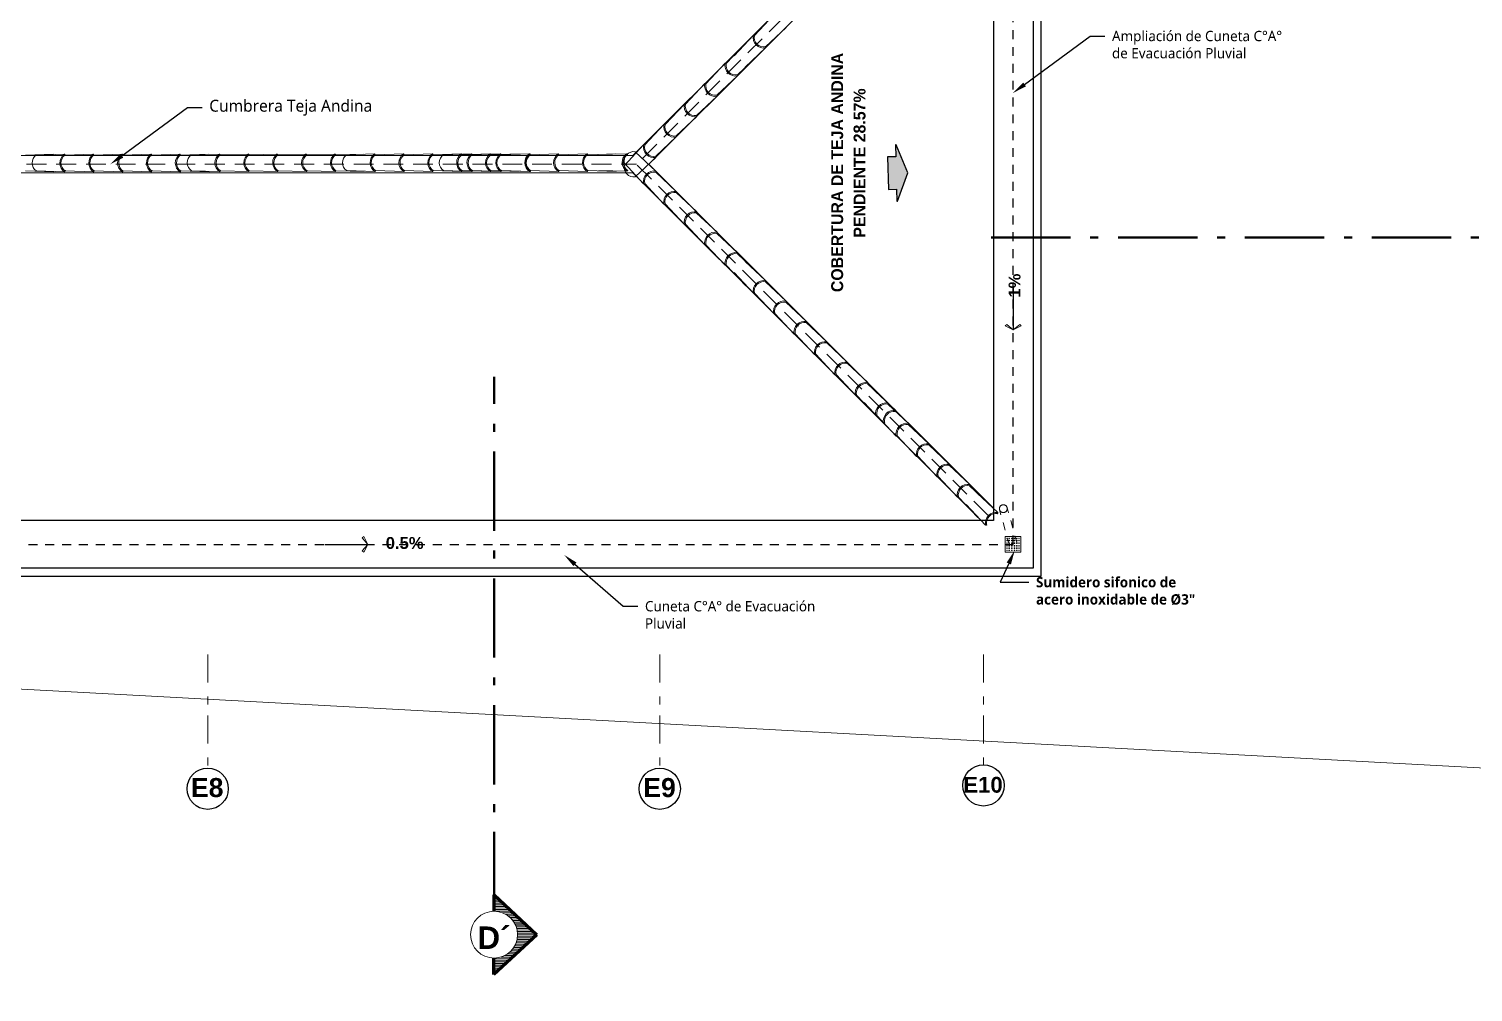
# Model space of a CAD drawing. Header units: metres. Extents: x 27 to 147, y -173 to 8.
# Drawn here: x 118.47 to 136.68, y -158.56 to -146.4 of the extents above; entities that cross this region are included whole.
import ezdxf
from ezdxf import colors
from ezdxf.entities.mleader import LeaderData, LeaderLine
from ezdxf.enums import TextEntityAlignment as Align
from ezdxf.math import Vec2, Vec3

# ---------------------------------------------------------------- set-up
doc = ezdxf.new("R2010")
doc.units = ezdxf.units.M
for name, pattern in [('1CORTE', [1.5, 1, -0.25, 0, -0.25]), ('ACAD_ISO03W100', [30, 12, -18]), ('ACAD_ISO04W100', [30, 24, -3, 0, -3]), ('DASHED2', [0.375, 0.25, -0.125]), ('Dot & Dashed', [0.670278, 0.352778, -0.176389, 0, -0.141111]), ('HIDDEN2', [0.1875, 0.125, -0.0625])]:
    doc.linetypes.add(name, pattern=pattern)
for name, color, linetype, lineweight in [('1', 7, 'Continuous', 5), ('2D Drafting - General_Pen_No__46', 7, 'Continuous', 25), ('AA. Proyeccion Corte', 10, '1CORTE', 50), ('CORTE_EJE', 31, 'ACAD_ISO04W100', 80), ('Cotas varias El', 253, 'Continuous', 13), ('GRAFO 0 BLANCO', 7, 'Continuous', 0), ('grafo 2', 31, 'Continuous', 20), ('GRAFO 4', 7, 'Continuous', 30), ('GRAFO01', 7, 'Continuous', 0), ('I.S. CANALES EN TECHOS', 12, 'Continuous', 40), ('Interior - Mobiliario', 7, 'Continuous', 5), ('letras sr', 7, 'Continuous', 5), ('linea0016', 144, 'HIDDEN2', 9), ('Lineas Referencia', 73, 'Continuous', 13), ('teja andina', 252, 'Continuous', 0), ('TEXTOS-SUBTITULO', 7, 'Continuous', 30)]:
    doc.layers.add(name, color=color, linetype=linetype, lineweight=lineweight)
for name, color, linetype, lineweight, true_color in [('Estructura – Carga_Pen_No__87', 7, 'Continuous', 20, 0x6a6a6a), ('Interior - Furniture _Pen_No__3', 7, 'Continuous', 18, 0xff6600), ('Interior - Mobiliario _Pluma_Nº__3', 7, 'Continuous', 18, 0xff6600)]:
    doc.layers.add(name, color=color, linetype=linetype, lineweight=lineweight, true_color=true_color)
doc.layers.add('perimetroooo', color=3, linetype='Continuous')
doc.styles.add('GENERATED_STYLE_1', font='arialbd.ttf')
doc.styles.add('GENERATED_STYLE_2', font='arial.ttf')
doc.styles.add('Santa Rosa 1 50', font='trebuc.ttf')
doc.styles.get("Standard").update_dxf_attribs({"font": 'arial.ttf'})
doc.styles.add('TURBO_BASS', font='swisseb.ttf')

# ---------------------------------------------------------------- blocks, each defined once
blk = doc.blocks.new('FLECHA')
at = {"layer": 'grafo 2', "ltscale": 0.05}
for p, q in [((674350.407, 8489809.493, -2.952), (674350.357, 8489809.393, -2.952)), ((674350.426, 8489809.474, -2.952), (674350.357, 8489809.393, -2.952)), ((674350.407, 8489809.493, -2.952), (674350.426, 8489809.474, -2.952)), ((674350.426, 8489809.312, -2.952), (674350.357, 8489809.393, -2.952)), ((674350.407, 8489809.293, -2.952), (674350.426, 8489809.312, -2.952))]:
    blk.add_line(p, q, dxfattribs=at)
at = {"layer": 'grafo 2', "lineweight": 25}
blk.add_line((674350.899, 8489809.393, -2.952), (674350.357, 8489809.393, -2.952), dxfattribs=at)
at = {"layer": 'grafo 2'}
blk.add_line((674350.357, 8489809.393, -2.952), (674350.407, 8489809.293, -2.952), dxfattribs=at)
blk = doc.blocks.new('Red 18')
at = {"layer": 'GRAFO 0 BLANCO', "linetype": 'Continuous'}
for p, q in [((0.05, 0.204), (0.046, 0.204)), ((0.046, 0.204), (0.046, 0.2)), ((0.046, 0.2), (0.046, 0.204)), ((0.046, 0.204), (0.05, 0.204)), ((0.046, 0.2), (0.05, 0.2)), ((0.05, 0.2), (0.046, 0.2)), ((0.05, 0.2), (0.05, 0.204)), ((0.05, 0.204), (0.05, 0.2)), ((0.079, 0.204), (0.071, 0.204)), ((0.071, 0.204), (0.071, 0.2)), ((0.071, 0.204), (0.079, 0.204)), ((0.071, 0.2), (0.071, 0.204)), ((0.071, 0.2), (0.079, 0.2)), ((0.079, 0.2), (0.071, 0.2)), ((0.079, 0.2), (0.079, 0.204)), ((0.079, 0.204), (0.079, 0.2)), ((0.113, 0.204), (0.104, 0.204)), ((0.104, 0.204), (0.104, 0.2)), ((0.104, 0.204), (0.113, 0.204)), ((0.104, 0.2), (0.104, 0.204)), ((0.104, 0.2), (0.113, 0.2)), ((0.113, 0.2), (0.104, 0.2)), ((0.113, 0.2), (0.113, 0.204)), ((0.113, 0.204), (0.113, 0.2)), ((0.146, 0.204), (0.138, 0.204)), ((0.138, 0.204), (0.138, 0.2)), ((0.138, 0.204), (0.146, 0.204)), ((0.138, 0.2), (0.138, 0.204)), ((0.138, 0.2), (0.146, 0.2)), ((0.146, 0.2), (0.138, 0.2)), ((0.146, 0.2), (0.146, 0.204)), ((0.146, 0.204), (0.146, 0.2)), ((0.179, 0.204), (0.171, 0.204)), ((0.171, 0.204), (0.171, 0.2)), ((0.171, 0.204), (0.179, 0.204)), ((0.171, 0.2), (0.171, 0.204)), ((0.171, 0.2), (0.179, 0.2)), ((0.179, 0.2), (0.171, 0.2)), ((0.179, 0.2), (0.179, 0.204)), ((0.179, 0.204), (0.179, 0.2)), ((0.204, 0.204), (0.2, 0.204)), ((0.2, 0.204), (0.2, 0.2)), ((0.2, 0.2), (0.2, 0.204)), ((0.2, 0.204), (0.204, 0.204)), ((0.2, 0.2), (0.204, 0.2)), ((0.204, 0.2), (0.2, 0.2)), ((0.204, 0.2), (0.204, 0.204)), ((0.204, 0.204), (0.204, 0.2)), ((0.05, 0.179), (0.046, 0.179)), ((0.046, 0.179), (0.046, 0.171)), ((0.046, 0.171), (0.046, 0.179)), ((0.046, 0.179), (0.05, 0.179)), ((0.046, 0.171), (0.05, 0.171)), ((0.05, 0.171), (0.046, 0.171)), ((0.05, 0.146), (0.046, 0.146)), ((0.046, 0.146), (0.046, 0.138)), ((0.046, 0.138), (0.046, 0.146)), ((0.046, 0.146), (0.05, 0.146)), ((0.046, 0.138), (0.05, 0.138)), ((0.05, 0.138), (0.046, 0.138)), ((0.05, 0.113), (0.046, 0.113)), ((0.046, 0.113), (0.046, 0.104)), ((0.046, 0.104), (0.046, 0.113)), ((0.046, 0.113), (0.05, 0.113)), ((0.046, 0.104), (0.05, 0.104)), ((0.05, 0.104), (0.046, 0.104)), ((0.05, 0.079), (0.046, 0.079)), ((0.046, 0.079), (0.046, 0.071)), ((0.046, 0.071), (0.046, 0.079)), ((0.046, 0.079), (0.05, 0.079)), ((0.046, 0.071), (0.05, 0.071)), ((0.05, 0.071), (0.046, 0.071)), ((0.05, 0.05), (0.046, 0.05)), ((0.046, 0.05), (0.046, 0.046)), ((0.046, 0.046), (0.046, 0.05)), ((0.046, 0.05), (0.05, 0.05)), ((0.046, 0.046), (0.05, 0.046)), ((0.05, 0.046), (0.046, 0.046)), ((0.05, 0.171), (0.05, 0.179)), ((0.05, 0.179), (0.05, 0.171)), ((0.05, 0.138), (0.05, 0.146)), ((0.05, 0.146), (0.05, 0.138)), ((0.05, 0.104), (0.05, 0.113)), ((0.05, 0.113), (0.05, 0.104)), ((0.05, 0.071), (0.05, 0.079)), ((0.05, 0.079), (0.05, 0.071)), ((0.05, 0.046), (0.05, 0.05)), ((0.05, 0.05), (0.05, 0.046)), ((0.079, 0.179), (0.071, 0.179)), ((0.071, 0.179), (0.071, 0.171)), ((0.071, 0.171), (0.071, 0.179)), ((0.071, 0.179), (0.079, 0.179)), ((0.071, 0.171), (0.079, 0.171)), ((0.079, 0.171), (0.071, 0.171)), ((0.079, 0.146), (0.071, 0.146)), ((0.071, 0.146), (0.071, 0.138)), ((0.071, 0.138), (0.071, 0.146)), ((0.071, 0.146), (0.079, 0.146)), ((0.071, 0.138), (0.079, 0.138)), ((0.079, 0.138), (0.071, 0.138)), ((0.079, 0.113), (0.071, 0.113)), ((0.071, 0.113), (0.071, 0.104)), ((0.071, 0.104), (0.071, 0.113)), ((0.071, 0.113), (0.079, 0.113)), ((0.071, 0.104), (0.079, 0.104)), ((0.079, 0.104), (0.071, 0.104)), ((0.079, 0.079), (0.071, 0.079)), ((0.071, 0.079), (0.071, 0.071)), ((0.071, 0.071), (0.071, 0.079)), ((0.071, 0.079), (0.079, 0.079)), ((0.071, 0.071), (0.079, 0.071)), ((0.079, 0.071), (0.071, 0.071)), ((0.079, 0.05), (0.071, 0.05)), ((0.071, 0.05), (0.071, 0.046)), ((0.071, 0.05), (0.079, 0.05)), ((0.071, 0.046), (0.071, 0.05)), ((0.071, 0.046), (0.079, 0.046)), ((0.079, 0.046), (0.071, 0.046)), ((0.079, 0.171), (0.079, 0.179)), ((0.079, 0.179), (0.079, 0.171)), ((0.079, 0.138), (0.079, 0.146)), ((0.079, 0.146), (0.079, 0.138)), ((0.079, 0.104), (0.079, 0.113)), ((0.079, 0.113), (0.079, 0.104)), ((0.079, 0.071), (0.079, 0.079)), ((0.079, 0.079), (0.079, 0.071)), ((0.079, 0.046), (0.079, 0.05)), ((0.079, 0.05), (0.079, 0.046)), ((0.113, 0.179), (0.104, 0.179)), ((0.104, 0.179), (0.104, 0.171)), ((0.104, 0.171), (0.104, 0.179)), ((0.104, 0.179), (0.113, 0.179)), ((0.104, 0.171), (0.113, 0.171)), ((0.113, 0.171), (0.104, 0.171)), ((0.113, 0.146), (0.104, 0.146)), ((0.104, 0.146), (0.104, 0.138)), ((0.104, 0.138), (0.104, 0.146)), ((0.104, 0.146), (0.113, 0.146)), ((0.104, 0.138), (0.113, 0.138)), ((0.113, 0.138), (0.104, 0.138)), ((0.113, 0.113), (0.104, 0.113)), ((0.104, 0.113), (0.104, 0.104)), ((0.104, 0.104), (0.104, 0.113)), ((0.104, 0.113), (0.113, 0.113)), ((0.104, 0.104), (0.113, 0.104)), ((0.113, 0.104), (0.104, 0.104)), ((0.113, 0.079), (0.104, 0.079)), ((0.104, 0.079), (0.104, 0.071)), ((0.104, 0.071), (0.104, 0.079)), ((0.104, 0.079), (0.113, 0.079)), ((0.104, 0.071), (0.113, 0.071)), ((0.113, 0.071), (0.104, 0.071)), ((0.113, 0.05), (0.104, 0.05)), ((0.104, 0.05), (0.104, 0.046)), ((0.104, 0.05), (0.113, 0.05)), ((0.104, 0.046), (0.104, 0.05)), ((0.104, 0.046), (0.113, 0.046)), ((0.113, 0.046), (0.104, 0.046)), ((0.113, 0.171), (0.113, 0.179)), ((0.113, 0.179), (0.113, 0.171)), ((0.113, 0.138), (0.113, 0.146)), ((0.113, 0.146), (0.113, 0.138)), ((0.113, 0.104), (0.113, 0.113)), ((0.113, 0.113), (0.113, 0.104)), ((0.113, 0.071), (0.113, 0.079)), ((0.113, 0.079), (0.113, 0.071)), ((0.113, 0.046), (0.113, 0.05)), ((0.113, 0.05), (0.113, 0.046)), ((0.146, 0.179), (0.138, 0.179)), ((0.138, 0.179), (0.138, 0.171)), ((0.138, 0.171), (0.138, 0.179)), ((0.138, 0.179), (0.146, 0.179)), ((0.138, 0.171), (0.146, 0.171)), ((0.146, 0.171), (0.138, 0.171)), ((0.146, 0.146), (0.138, 0.146)), ((0.138, 0.146), (0.138, 0.138)), ((0.138, 0.138), (0.138, 0.146)), ((0.138, 0.146), (0.146, 0.146)), ((0.138, 0.138), (0.146, 0.138)), ((0.146, 0.138), (0.138, 0.138)), ((0.146, 0.113), (0.138, 0.113)), ((0.138, 0.113), (0.138, 0.104)), ((0.138, 0.104), (0.138, 0.113)), ((0.138, 0.113), (0.146, 0.113)), ((0.138, 0.104), (0.146, 0.104)), ((0.146, 0.104), (0.138, 0.104)), ((0.146, 0.079), (0.138, 0.079)), ((0.138, 0.079), (0.138, 0.071)), ((0.138, 0.071), (0.138, 0.079)), ((0.138, 0.079), (0.146, 0.079)), ((0.138, 0.071), (0.146, 0.071)), ((0.146, 0.071), (0.138, 0.071)), ((0.146, 0.05), (0.138, 0.05)), ((0.138, 0.05), (0.138, 0.046)), ((0.138, 0.05), (0.146, 0.05)), ((0.138, 0.046), (0.138, 0.05)), ((0.138, 0.046), (0.146, 0.046)), ((0.146, 0.046), (0.138, 0.046)), ((0.146, 0.171), (0.146, 0.179)), ((0.146, 0.179), (0.146, 0.171)), ((0.146, 0.138), (0.146, 0.146)), ((0.146, 0.146), (0.146, 0.138)), ((0.146, 0.104), (0.146, 0.113)), ((0.146, 0.113), (0.146, 0.104)), ((0.146, 0.071), (0.146, 0.079)), ((0.146, 0.079), (0.146, 0.071)), ((0.146, 0.046), (0.146, 0.05)), ((0.146, 0.05), (0.146, 0.046)), ((0.179, 0.179), (0.171, 0.179)), ((0.171, 0.179), (0.171, 0.171)), ((0.171, 0.171), (0.171, 0.179)), ((0.171, 0.179), (0.179, 0.179)), ((0.171, 0.171), (0.179, 0.171)), ((0.179, 0.171), (0.171, 0.171)), ((0.179, 0.146), (0.171, 0.146)), ((0.171, 0.146), (0.171, 0.138)), ((0.171, 0.138), (0.171, 0.146)), ((0.171, 0.146), (0.179, 0.146)), ((0.171, 0.138), (0.179, 0.138)), ((0.179, 0.138), (0.171, 0.138)), ((0.179, 0.113), (0.171, 0.113)), ((0.171, 0.113), (0.171, 0.104)), ((0.171, 0.104), (0.171, 0.113)), ((0.171, 0.113), (0.179, 0.113)), ((0.171, 0.104), (0.179, 0.104)), ((0.179, 0.104), (0.171, 0.104)), ((0.179, 0.079), (0.171, 0.079)), ((0.171, 0.079), (0.171, 0.071)), ((0.171, 0.071), (0.171, 0.079)), ((0.171, 0.079), (0.179, 0.079)), ((0.171, 0.071), (0.179, 0.071)), ((0.179, 0.071), (0.171, 0.071)), ((0.179, 0.05), (0.171, 0.05)), ((0.171, 0.05), (0.171, 0.046)), ((0.171, 0.05), (0.179, 0.05)), ((0.171, 0.046), (0.171, 0.05)), ((0.171, 0.046), (0.179, 0.046)), ((0.179, 0.046), (0.171, 0.046)), ((0.179, 0.171), (0.179, 0.179)), ((0.179, 0.179), (0.179, 0.171)), ((0.179, 0.138), (0.179, 0.146)), ((0.179, 0.146), (0.179, 0.138)), ((0.179, 0.104), (0.179, 0.113)), ((0.179, 0.113), (0.179, 0.104)), ((0.179, 0.071), (0.179, 0.079)), ((0.179, 0.079), (0.179, 0.071)), ((0.179, 0.046), (0.179, 0.05)), ((0.179, 0.05), (0.179, 0.046)), ((0.204, 0.179), (0.2, 0.179)), ((0.2, 0.179), (0.2, 0.171)), ((0.2, 0.171), (0.2, 0.179)), ((0.2, 0.179), (0.204, 0.179)), ((0.2, 0.171), (0.204, 0.171)), ((0.204, 0.171), (0.2, 0.171)), ((0.204, 0.146), (0.2, 0.146)), ((0.2, 0.146), (0.2, 0.138)), ((0.2, 0.138), (0.2, 0.146)), ((0.2, 0.146), (0.204, 0.146)), ((0.2, 0.138), (0.204, 0.138)), ((0.204, 0.138), (0.2, 0.138)), ((0.204, 0.113), (0.2, 0.113)), ((0.2, 0.113), (0.2, 0.104)), ((0.2, 0.104), (0.2, 0.113)), ((0.2, 0.113), (0.204, 0.113)), ((0.2, 0.104), (0.204, 0.104)), ((0.204, 0.104), (0.2, 0.104)), ((0.204, 0.079), (0.2, 0.079)), ((0.2, 0.079), (0.2, 0.071)), ((0.2, 0.071), (0.2, 0.079)), ((0.2, 0.079), (0.204, 0.079)), ((0.2, 0.071), (0.204, 0.071)), ((0.204, 0.071), (0.2, 0.071)), ((0.204, 0.05), (0.2, 0.05)), ((0.2, 0.05), (0.2, 0.046)), ((0.2, 0.046), (0.2, 0.05)), ((0.2, 0.05), (0.204, 0.05)), ((0.2, 0.046), (0.204, 0.046)), ((0.204, 0.046), (0.2, 0.046)), ((0.204, 0.171), (0.204, 0.179)), ((0.204, 0.179), (0.204, 0.171)), ((0.204, 0.138), (0.204, 0.146)), ((0.204, 0.146), (0.204, 0.138)), ((0.204, 0.104), (0.204, 0.113)), ((0.204, 0.113), (0.204, 0.104)), ((0.204, 0.071), (0.204, 0.079)), ((0.204, 0.079), (0.204, 0.071)), ((0.204, 0.046), (0.204, 0.05)), ((0.204, 0.05), (0.204, 0.046))]:
    blk.add_line(p, q, dxfattribs=at)
at = {"layer": 'GRAFO01'}
blk.add_lwpolyline([(0.025, 0.025), (0.225, 0.025), (0.225, 0.225), (0.025, 0.225)], close=True, dxfattribs=at)
at = {"layer": 'Interior - Mobiliario _Pluma_Nº__3', "linetype": 'Continuous'}
for p, q in [((0.225, 0.225), (0.025, 0.225)), ((0.025, 0.225), (0.025, 0.025)), ((0.225, 0.025), (0.225, 0.225)), ((0.025, 0.025), (0.225, 0.025))]:
    blk.add_line(p, q, dxfattribs=at)

msp = doc.modelspace()

# ---------------------------------------------------------------- hatches: boundary and pattern name
at = {"layer": '1', "lineweight": 5}
h = msp.add_hatch(dxfattribs=at)
h.set_pattern_fill('_USER,_O', scale=0.02, angle=360, pattern_type=0)
h.set_pattern_definition([(0.373563, (67.972187, -308.946651), (0.000130397, -0.019999575), [])])
h.paths.add_polyline_path([(124.634, -157.834, -0.414214), (124.336, -158.128), (124.334, -158.335), (124.879, -157.836), (124.341, -157.33), (124.339, -157.536, -0.414214)])
at = {"layer": '1', "lineweight": 5, "true_color": 0x939598}
h = msp.add_hatch(dxfattribs=at)
h.set_pattern_fill('_USER,_O', color=252, scale=0.02, angle=360, pattern_type=0)
h.set_pattern_definition([(0.373563, (67.972187, -308.946651), (0.000130397, -0.019999575), [])])
h.paths.add_polyline_path([(124.634, -157.834, -0.414214), (124.336, -158.128), (124.334, -158.335), (124.879, -157.836), (124.341, -157.33), (124.339, -157.536, -0.414214)])
at = {"layer": 'Interior - Furniture _Pen_No__3', "true_color": 0x939598}
h = msp.add_hatch(color=252, dxfattribs=at)
h.dxf.hatch_style = 1
h.paths.add_polyline_path([(129.31, -148.429), (129.412, -148.426), (129.416, -148.577), (129.425, -148.577), (129.554, -148.218), (129.409, -147.866), (129.399, -147.866), (129.403, -148.017), (129.3, -148.019)])

# ---------------------------------------------------------------- linework, layer by layer
at = {"layer": '1', "color": 7}
msp.add_circle((124.339, -157.832), 0.296, dxfattribs=at)
msp.add_circle((124.339, -157.832), 0.296, dxfattribs=at)
at = {"layer": 'AA. Proyeccion Corte', "color": 7}
msp.add_line((124.339, -157.536), (124.339, -150.795), dxfattribs=at)
msp.add_lwpolyline([(130.607, -149.034), (130.607, -149.034), (140.544, -149.034)], dxfattribs=at)
at = {"layer": 'CORTE_EJE', "color": 7, "linetype": 'ACAD_ISO04W100', "ltscale": 0.8}
msp.add_lwpolyline([(124.339, -157.536), (124.341, -157.33), (124.879, -157.836), (124.334, -158.335), (124.336, -158.128)], dxfattribs=at)
msp.add_lwpolyline([(124.339, -157.536), (124.341, -157.33), (124.879, -157.836), (124.334, -158.335), (124.336, -158.128)], dxfattribs=at)
at = {"layer": 'Cotas varias El', "linetype": 'Dot & Dashed'}
for p, q in [((120.727, -154.298), (120.727, -155.731)), ((126.428, -154.298), (126.428, -155.731)), ((130.51, -154.298), (130.51, -155.689))]:
    msp.add_line(p, q, dxfattribs=at)
at = {"layer": 'Estructura – Carga_Pen_No__87', "linetype": 'DASHED2', "flags": 128}
for points in [[(130.635, -143.615), (126.135, -148.111), (130.635, -152.607)], [(95.193, -148.111), (126.135, -148.111)]]:
    msp.add_lwpolyline(points, dxfattribs=at)
at = {"layer": 'GRAFO 0 BLANCO', "color": 7}
msp.add_lwpolyline([(128.571, -94.167), (139.003, -146.455), (139.003, -146.455), (139.003, -146.455), (139.003, -146.455), (139.003, -146.455), (139.003, -146.455), (139.003, -146.455), (139.003, -146.455), (139.003, -146.455), (139.003, -146.455), (140.661, -155.936), (140.661, -155.936), (140.661, -155.936), (140.661, -155.936), (140.661, -155.936), (140.661, -155.936), (88.078, -153.097), (88.078, -162.909), (33.094, -160.29)], dxfattribs=at)
at = {"layer": 'GRAFO 4', "linetype": 'Continuous'}
for p, q in [((131.135, -143.115), (131.135, -153.207)), ((131.235, -153.307), (131.235, -143.015)), ((90.693, -153.307), (130.635, -153.307)), ((130.535, -153.207), (90.793, -153.207)), ((130.635, -153.207), (130.535, -153.207)), ((130.535, -153.207), (130.535, -153.207)), ((131.135, -153.207), (130.635, -153.207)), ((130.635, -153.207), (130.635, -153.207)), ((130.635, -153.307), (131.235, -153.307))]:
    msp.add_line(p, q, dxfattribs=at)
at = {"layer": 'GRAFO 4', "linetype": 'Continuous', "flags": 128}
msp.add_lwpolyline([(129.416, -148.577), (129.425, -148.577), (129.554, -148.218), (129.409, -147.866), (129.399, -147.866), (129.403, -148.017), (129.3, -148.019), (129.31, -148.429), (129.412, -148.426)], close=True, dxfattribs=at)
at = {"layer": 'GRAFO 4', "linetype": 'Continuous'}
for centre in [(130.51, -155.949), (120.727, -155.991), (126.428, -155.991)]:
    msp.add_circle(centre, 0.26, dxfattribs=at)
at = {"layer": 'I.S. CANALES EN TECHOS', "linetype": 'DASHED2', "lineweight": 0, "ltscale": 0.1}
for points in [[(130.837, -152.921), (130.711, -152.47)], [(130.933, -152.894), (130.808, -152.444)]]:
    msp.add_lwpolyline(points, dxfattribs=at)
at = {"layer": 'I.S. CANALES EN TECHOS', "linetype": 'ACAD_ISO03W100', "lineweight": 0}
msp.add_circle((130.76, -152.457), 0.05, dxfattribs=at)
at = {"layer": 'linea0016', "linetype": 'HIDDEN2', "lineweight": 30, "ltscale": 0.9, "flags": 128}
msp.add_lwpolyline([(130.885, -152.907), (130.885, -143.365), (90.443, -143.365), (90.443, -152.907)], close=True, dxfattribs=at)
at = {"layer": 'perimetroooo', "color": 252}
msp.add_lwpolyline([(90.693, -143.615), (130.635, -143.615), (130.635, -152.607), (90.693, -152.607)], close=True, dxfattribs=at)
msp.add_lwpolyline([(125.979, -148.111), (125.979, -148.111)], dxfattribs=at)
at = {"layer": 'teja andina'}
for p, q in [((127.622, -146.486), (127.865, -146.226)), ((127.761, -146.628), (128.02, -146.385)), ((127.267, -146.839), (127.511, -146.579)), ((127.365, -146.744), (127.608, -146.483)), ((127.608, -146.483), (127.622, -146.486)), ((127.406, -146.981), (127.666, -146.738)), ((127.503, -146.886), (127.763, -146.642)), ((127.763, -146.642), (127.761, -146.628)), ((127.01, -147.096), (127.253, -146.836)), ((127.253, -146.836), (127.267, -146.839)), ((126.752, -147.354), (126.996, -147.094)), ((126.996, -147.094), (127.01, -147.096)), ((126.996, -147.094), (127.01, -147.096)), ((127.149, -147.239), (127.408, -146.995)), ((127.408, -146.995), (127.406, -146.981)), ((126.891, -147.496), (127.151, -147.252)), ((126.891, -147.496), (127.151, -147.252)), ((127.151, -147.252), (127.149, -147.239)), ((127.151, -147.252), (127.149, -147.239)), ((126.495, -147.611), (126.739, -147.351)), ((126.634, -147.753), (126.894, -147.51)), ((126.739, -147.351), (126.752, -147.354)), ((126.894, -147.51), (126.891, -147.496)), ((126.894, -147.51), (126.891, -147.496)), ((126.238, -147.868), (126.481, -147.608)), ((126.481, -147.608), (126.495, -147.611)), ((125.981, -148.126), (126.224, -147.866)), ((126.224, -147.866), (126.238, -147.868)), ((126.377, -148.011), (126.636, -147.767)), ((126.636, -147.767), (126.634, -147.753)), ((118.429, -147.997), (118.785, -147.985)), ((118.565, -147.995), (118.921, -147.984)), ((118.565, -147.995), (118.921, -147.984)), ((118.921, -147.984), (118.929, -147.995)), ((118.921, -147.984), (118.929, -147.995)), ((118.929, -147.995), (119.285, -147.984)), ((119.285, -147.984), (119.293, -147.995)), ((119.293, -147.995), (119.649, -147.984)), ((119.649, -147.984), (119.657, -147.995)), ((119.649, -147.984), (119.657, -147.995)), ((119.657, -147.995), (120.013, -147.984)), ((119.657, -147.995), (120.013, -147.984)), ((120.013, -147.984), (120.021, -147.995)), ((120.013, -147.984), (120.021, -147.995)), ((120.021, -147.995), (120.377, -147.984)), ((120.377, -147.984), (120.385, -147.995)), ((120.385, -147.995), (120.741, -147.984)), ((120.521, -147.994), (120.877, -147.982)), ((120.521, -147.994), (120.877, -147.982)), ((120.877, -147.982), (120.885, -147.994)), ((120.877, -147.982), (120.885, -147.994)), ((120.885, -147.994), (121.241, -147.982)), ((121.241, -147.982), (121.249, -147.994)), ((121.249, -147.994), (121.605, -147.982)), ((121.605, -147.982), (121.613, -147.994)), ((121.605, -147.982), (121.613, -147.994)), ((121.613, -147.994), (121.969, -147.982)), ((121.613, -147.994), (121.969, -147.982)), ((121.969, -147.982), (121.977, -147.994)), ((121.969, -147.982), (121.977, -147.994)), ((121.977, -147.994), (122.333, -147.982)), ((122.333, -147.982), (122.341, -147.994)), ((122.341, -147.994), (122.697, -147.982)), ((122.478, -147.993), (122.833, -147.981)), ((122.478, -147.993), (122.833, -147.981)), ((122.833, -147.981), (122.841, -147.993)), ((122.833, -147.981), (122.841, -147.993)), ((122.841, -147.993), (123.197, -147.981)), ((123.197, -147.981), (123.205, -147.993)), ((123.205, -147.993), (123.561, -147.981)), ((123.561, -147.981), (123.569, -147.993)), ((123.561, -147.981), (123.569, -147.993)), ((123.569, -147.993), (123.925, -147.981)), ((123.569, -147.993), (123.925, -147.981)), ((123.7, -147.991), (124.056, -147.98)), ((123.925, -147.981), (123.933, -147.993)), ((123.925, -147.981), (123.933, -147.993)), ((123.933, -147.993), (124.289, -147.981)), ((124.056, -147.98), (124.063, -147.991)), ((124.063, -147.991), (124.419, -147.98)), ((124.289, -147.981), (124.297, -147.992)), ((124.297, -147.992), (124.653, -147.981)), ((124.419, -147.98), (124.427, -147.991)), ((124.427, -147.991), (124.783, -147.98)), ((124.434, -147.991), (124.79, -147.98)), ((124.783, -147.98), (124.791, -147.991)), ((124.783, -147.98), (124.791, -147.991)), ((124.79, -147.98), (124.797, -147.991)), ((124.791, -147.991), (125.147, -147.98)), ((124.791, -147.991), (125.147, -147.98)), ((125.147, -147.98), (125.155, -147.991)), ((125.147, -147.98), (125.155, -147.991)), ((125.155, -147.991), (125.511, -147.98)), ((125.511, -147.98), (125.519, -147.991)), ((125.519, -147.991), (125.875, -147.98)), ((125.656, -147.99), (126.012, -147.978)), ((126.012, -147.978), (126.02, -147.99)), ((126.119, -147.954), (126.379, -148.198)), ((126.119, -148.268), (126.379, -148.024)), ((126.379, -148.024), (126.377, -148.011)), ((118.431, -148.195), (118.788, -148.207)), ((118.568, -148.194), (118.924, -148.206)), ((118.568, -148.194), (118.924, -148.206)), ((118.924, -148.206), (118.932, -148.194)), ((118.924, -148.206), (118.932, -148.194)), ((118.932, -148.194), (119.288, -148.206)), ((119.288, -148.206), (119.296, -148.194)), ((119.296, -148.194), (119.652, -148.206)), ((119.652, -148.206), (119.66, -148.194)), ((119.66, -148.194), (120.016, -148.206)), ((120.016, -148.206), (120.024, -148.194)), ((120.016, -148.206), (120.024, -148.194)), ((120.024, -148.194), (120.38, -148.206)), ((120.38, -148.206), (120.387, -148.194)), ((120.387, -148.194), (120.744, -148.206)), ((120.524, -148.193), (120.88, -148.204)), ((120.524, -148.193), (120.88, -148.204)), ((120.88, -148.204), (120.888, -148.193)), ((120.88, -148.204), (120.888, -148.193)), ((120.888, -148.193), (121.244, -148.204)), ((121.244, -148.204), (121.252, -148.193)), ((121.252, -148.193), (121.608, -148.204)), ((121.608, -148.204), (121.616, -148.193)), ((121.616, -148.193), (121.972, -148.204)), ((121.972, -148.204), (121.98, -148.193)), ((121.972, -148.204), (121.98, -148.193)), ((121.98, -148.193), (122.336, -148.204)), ((122.336, -148.204), (122.344, -148.193)), ((122.344, -148.193), (122.7, -148.204)), ((122.48, -148.191), (122.836, -148.203)), ((122.48, -148.191), (122.836, -148.203)), ((122.836, -148.203), (122.844, -148.191)), ((122.836, -148.203), (122.844, -148.191)), ((122.844, -148.191), (123.2, -148.203)), ((123.2, -148.203), (123.208, -148.191)), ((123.208, -148.191), (123.564, -148.203)), ((123.564, -148.203), (123.572, -148.191)), ((123.572, -148.191), (123.928, -148.203)), ((123.702, -148.19), (124.058, -148.202)), ((123.928, -148.203), (123.936, -148.191)), ((123.928, -148.203), (123.936, -148.191)), ((123.936, -148.191), (124.292, -148.203)), ((124.058, -148.202), (124.066, -148.19)), ((124.066, -148.19), (124.422, -148.202)), ((124.292, -148.203), (124.3, -148.191)), ((124.3, -148.191), (124.656, -148.203)), ((124.422, -148.202), (124.43, -148.19)), ((124.43, -148.19), (124.786, -148.202)), ((124.436, -148.19), (124.792, -148.202)), ((124.786, -148.202), (124.794, -148.19)), ((124.792, -148.202), (124.8, -148.19)), ((124.794, -148.19), (125.15, -148.202)), ((125.15, -148.202), (125.158, -148.19)), ((125.15, -148.202), (125.158, -148.19)), ((125.158, -148.19), (125.514, -148.202)), ((125.514, -148.202), (125.522, -148.19)), ((125.522, -148.19), (125.878, -148.201)), ((125.658, -148.188), (126.014, -148.2)), ((125.981, -148.097), (126.224, -148.357)), ((126.014, -148.2), (126.022, -148.188)), ((126.379, -148.198), (126.377, -148.212)), ((126.377, -148.212), (126.636, -148.455)), ((126.224, -148.357), (126.238, -148.354)), ((126.238, -148.354), (126.481, -148.614)), ((126.636, -148.455), (126.634, -148.469)), ((126.634, -148.469), (126.894, -148.713)), ((126.481, -148.614), (126.495, -148.611)), ((126.495, -148.611), (126.739, -148.872)), ((126.894, -148.713), (126.891, -148.727)), ((126.894, -148.713), (126.891, -148.727)), ((126.891, -148.727), (127.151, -148.97)), ((126.891, -148.727), (127.151, -148.97)), ((126.739, -148.872), (126.752, -148.869)), ((126.752, -148.869), (126.996, -149.129)), ((126.996, -149.129), (127.01, -149.126)), ((126.996, -149.129), (127.01, -149.126)), ((127.01, -149.126), (127.253, -149.386)), ((127.151, -148.97), (127.149, -148.984)), ((127.151, -148.97), (127.149, -148.984)), ((127.149, -148.984), (127.408, -149.227)), ((127.408, -149.227), (127.406, -149.241)), ((127.406, -149.241), (127.666, -149.485)), ((127.253, -149.386), (127.267, -149.383)), ((127.267, -149.383), (127.511, -149.644)), ((127.365, -149.479), (127.608, -149.739)), ((127.503, -149.337), (127.763, -149.58)), ((127.763, -149.58), (127.761, -149.594)), ((127.761, -149.594), (128.02, -149.838)), ((127.608, -149.739), (127.622, -149.736)), ((127.622, -149.736), (127.865, -149.996)), ((128.02, -149.838), (128.018, -149.851)), ((128.018, -149.851), (128.278, -150.095)), ((127.865, -149.996), (127.879, -149.994)), ((127.879, -149.994), (128.123, -150.254)), ((128.278, -150.095), (128.275, -150.109)), ((128.275, -150.109), (128.535, -150.352)), ((128.123, -150.254), (128.136, -150.251)), ((128.136, -150.251), (128.38, -150.511)), ((128.535, -150.352), (128.533, -150.366)), ((128.535, -150.352), (128.533, -150.366)), ((128.533, -150.366), (128.792, -150.61)), ((128.533, -150.366), (128.792, -150.61)), ((128.38, -150.511), (128.394, -150.508)), ((128.394, -150.508), (128.637, -150.769)), ((128.637, -150.769), (128.651, -150.766)), ((128.637, -150.769), (128.651, -150.766)), ((128.651, -150.766), (128.895, -151.026)), ((128.792, -150.61), (128.79, -150.623)), ((128.792, -150.61), (128.79, -150.623)), ((128.79, -150.623), (129.05, -150.867)), ((129.05, -150.867), (129.047, -150.881)), ((129.047, -150.881), (129.307, -151.124)), ((129.047, -150.881), (129.307, -151.124)), ((128.895, -151.026), (128.908, -151.023)), ((128.908, -151.023), (129.152, -151.283)), ((128.908, -151.023), (129.152, -151.283)), ((129.006, -151.119), (129.249, -151.379)), ((129.145, -150.976), (129.404, -151.22)), ((129.307, -151.124), (129.304, -151.138)), ((129.304, -151.138), (129.564, -151.382)), ((129.152, -151.283), (129.166, -151.28)), ((129.166, -151.28), (129.409, -151.541)), ((129.404, -151.22), (129.402, -151.234)), ((129.249, -151.379), (129.263, -151.376)), ((129.564, -151.382), (129.562, -151.396)), ((129.562, -151.396), (129.822, -151.639)), ((129.409, -151.541), (129.423, -151.538)), ((129.423, -151.538), (129.667, -151.798)), ((129.822, -151.639), (129.819, -151.653)), ((129.822, -151.639), (129.819, -151.653)), ((129.819, -151.653), (130.079, -151.896)), ((129.819, -151.653), (130.079, -151.896)), ((129.667, -151.798), (129.68, -151.795)), ((129.68, -151.795), (129.924, -152.055)), ((129.924, -152.055), (129.938, -152.052)), ((129.924, -152.055), (129.938, -152.052)), ((129.938, -152.052), (130.181, -152.313)), ((130.079, -151.896), (130.076, -151.91)), ((130.079, -151.896), (130.076, -151.91)), ((130.076, -151.91), (130.336, -152.154)), ((130.336, -152.154), (130.334, -152.168)), ((130.334, -152.168), (130.594, -152.411)), ((130.181, -152.313), (130.195, -152.31)), ((130.195, -152.31), (130.439, -152.57)), ((130.292, -152.405), (130.536, -152.665)), ((130.431, -152.263), (130.691, -152.507)), ((130.691, -152.507), (130.688, -152.52)), ((130.536, -152.665), (130.55, -152.663))]:
    msp.add_line(p, q, dxfattribs=at)
for points in [[(130.479, -143.615), (126.089, -148.001), (95.238, -148.001), (90.849, -143.615)], [(130.635, -143.771), (126.29, -148.111), (130.635, -152.452)], [(90.849, -152.607), (95.238, -148.221), (126.089, -148.221), (130.479, -152.607)]]:
    msp.add_lwpolyline(points, close=True, dxfattribs=at)
for centre, radius, start, end in [((127.739, -146.511), 0.134, 168.2121, 280.3953), ((127.739, -146.511), 0.12, 168.2121, 280.3953), ((127.739, -146.511), 0.12, 168.2121, 280.3953), ((127.384, -146.864), 0.134, 168.2121, 280.3953), ((127.384, -146.864), 0.12, 168.2121, 280.3953), ((127.127, -147.121), 0.134, 168.2121, 280.3953), ((127.127, -147.121), 0.134, 168.2121, 280.3953), ((127.127, -147.121), 0.12, 168.2121, 280.3953), ((127.127, -147.121), 0.12, 168.2121, 280.3953), ((126.87, -147.378), 0.134, 168.2121, 280.3953), ((126.87, -147.378), 0.12, 168.2121, 280.3953), ((126.612, -147.636), 0.134, 168.2121, 280.3953), ((126.612, -147.636), 0.12, 168.2121, 280.3953), ((126.355, -147.893), 0.134, 168.2121, 280.3953), ((126.355, -147.893), 0.12, 168.2121, 280.3953), ((118.633, -148.094), 0.12, 124.6111, 236.7943), ((118.997, -148.094), 0.134, 124.6111, 236.7943), ((118.997, -148.094), 0.134, 124.6111, 236.7943), ((118.997, -148.094), 0.12, 124.6111, 236.7943), ((118.997, -148.094), 0.12, 124.6111, 236.7943), ((119.361, -148.094), 0.134, 124.6111, 236.7943), ((119.361, -148.094), 0.12, 124.6111, 236.7943), ((119.725, -148.094), 0.134, 124.6111, 236.7943), ((119.725, -148.094), 0.12, 124.6111, 236.7943), ((120.089, -148.094), 0.134, 124.6111, 236.7943), ((120.089, -148.094), 0.134, 124.6111, 236.7943), ((120.089, -148.094), 0.12, 124.6111, 236.7943), ((120.089, -148.094), 0.12, 124.6111, 236.7943), ((120.453, -148.094), 0.134, 124.6111, 236.7943), ((120.453, -148.094), 0.12, 124.6111, 236.7943), ((120.589, -148.093), 0.12, 124.6111, 236.7943), ((120.953, -148.093), 0.134, 124.6111, 236.7943), ((120.953, -148.093), 0.134, 124.6111, 236.7943), ((120.953, -148.093), 0.12, 124.6111, 236.7943), ((120.953, -148.093), 0.12, 124.6111, 236.7943), ((121.317, -148.092), 0.134, 124.6111, 236.7943), ((121.317, -148.092), 0.12, 124.6111, 236.7943), ((121.681, -148.092), 0.134, 124.6111, 236.7943), ((121.681, -148.092), 0.12, 124.6111, 236.7943), ((122.045, -148.092), 0.134, 124.6111, 236.7943), ((122.045, -148.092), 0.134, 124.6111, 236.7943), ((122.045, -148.092), 0.12, 124.6111, 236.7943), ((122.045, -148.092), 0.12, 124.6111, 236.7943), ((122.409, -148.092), 0.134, 124.6111, 236.7943), ((122.409, -148.092), 0.12, 124.6111, 236.7943), ((122.546, -148.091), 0.12, 124.6111, 236.7943), ((122.909, -148.091), 0.134, 124.6111, 236.7943), ((122.909, -148.091), 0.134, 124.6111, 236.7943), ((122.909, -148.091), 0.12, 124.6111, 236.7943), ((122.909, -148.091), 0.12, 124.6111, 236.7943), ((123.273, -148.091), 0.134, 124.6111, 236.7943), ((123.273, -148.091), 0.12, 124.6111, 236.7943), ((123.637, -148.091), 0.134, 124.6111, 236.7943), ((123.637, -148.091), 0.12, 124.6111, 236.7943), ((123.768, -148.09), 0.12, 124.6111, 236.7943), ((124.001, -148.091), 0.134, 124.6111, 236.7943), ((124.001, -148.091), 0.134, 124.6111, 236.7943), ((124.001, -148.091), 0.12, 124.6111, 236.7943), ((124.001, -148.091), 0.12, 124.6111, 236.7943), ((124.131, -148.09), 0.134, 124.6111, 236.7943), ((124.131, -148.09), 0.12, 124.6111, 236.7943), ((124.365, -148.091), 0.134, 124.6111, 236.7943), ((124.365, -148.091), 0.12, 124.6111, 236.7943), ((124.495, -148.09), 0.134, 124.6111, 236.7943), ((124.495, -148.09), 0.12, 124.6111, 236.7943), ((124.859, -148.09), 0.134, 124.6111, 236.7943), ((124.865, -148.09), 0.134, 124.6111, 236.7943), ((124.859, -148.09), 0.12, 124.6111, 236.7943), ((124.865, -148.09), 0.12, 124.6111, 236.7943), ((125.223, -148.09), 0.134, 124.6111, 236.7943), ((125.223, -148.09), 0.134, 124.6111, 236.7943), ((125.223, -148.09), 0.12, 124.6111, 236.7943), ((125.223, -148.09), 0.12, 124.6111, 236.7943), ((125.587, -148.09), 0.134, 124.6111, 236.7943), ((125.587, -148.09), 0.12, 124.6111, 236.7943), ((126.087, -148.088), 0.134, 124.6111, 236.7943), ((126.087, -148.088), 0.12, 124.6111, 236.7943), ((126.098, -148.072), 0.12, 79.6047, 191.7879), ((126.098, -148.15), 0.12, 168.2121, 280.3953), ((126.355, -148.33), 0.134, 79.6047, 191.7879), ((126.355, -148.33), 0.12, 79.6047, 191.7879), ((126.612, -148.587), 0.134, 79.6047, 191.7879), ((126.612, -148.587), 0.12, 79.6047, 191.7879), ((126.87, -148.844), 0.134, 79.6047, 191.7879), ((126.87, -148.844), 0.12, 79.6047, 191.7879), ((127.127, -149.102), 0.134, 79.6047, 191.7879), ((127.127, -149.102), 0.134, 79.6047, 191.7879), ((127.127, -149.102), 0.12, 79.6047, 191.7879), ((127.127, -149.102), 0.12, 79.6047, 191.7879), ((127.384, -149.359), 0.134, 79.6047, 191.7879), ((127.384, -149.359), 0.12, 79.6047, 191.7879), ((127.739, -149.712), 0.134, 79.6047, 191.7879), ((127.739, -149.712), 0.12, 79.6047, 191.7879), ((127.739, -149.712), 0.12, 79.6047, 191.7879), ((127.996, -149.969), 0.134, 79.6047, 191.7879), ((127.996, -149.969), 0.12, 79.6047, 191.7879), ((128.254, -150.227), 0.134, 79.6047, 191.7879), ((128.254, -150.227), 0.12, 79.6047, 191.7879), ((128.511, -150.484), 0.134, 79.6047, 191.7879), ((128.511, -150.484), 0.12, 79.6047, 191.7879), ((128.768, -150.741), 0.134, 79.6047, 191.7879), ((128.768, -150.741), 0.134, 79.6047, 191.7879), ((128.768, -150.741), 0.12, 79.6047, 191.7879), ((128.768, -150.741), 0.12, 79.6047, 191.7879), ((129.026, -150.999), 0.134, 79.6047, 191.7879), ((129.026, -150.999), 0.12, 79.6047, 191.7879), ((129.026, -150.999), 0.12, 79.6047, 191.7879), ((129.283, -151.256), 0.134, 79.6047, 191.7879), ((129.283, -151.256), 0.12, 79.6047, 191.7879), ((129.38, -151.351), 0.134, 79.6047, 191.7879), ((129.38, -151.351), 0.12, 79.6047, 191.7879), ((129.54, -151.513), 0.134, 79.6047, 191.7879), ((129.54, -151.513), 0.12, 79.6047, 191.7879), ((129.797, -151.771), 0.134, 79.6047, 191.7879), ((129.797, -151.771), 0.12, 79.6047, 191.7879), ((130.055, -152.028), 0.134, 79.6047, 191.7879), ((130.055, -152.028), 0.134, 79.6047, 191.7879), ((130.055, -152.028), 0.12, 79.6047, 191.7879), ((130.055, -152.028), 0.12, 79.6047, 191.7879), ((130.312, -152.285), 0.134, 79.6047, 191.7879), ((130.312, -152.285), 0.12, 79.6047, 191.7879), ((130.667, -152.638), 0.134, 79.6047, 191.7879), ((130.667, -152.638), 0.12, 79.6047, 191.7879)]:
    msp.add_arc(centre, radius, start, end, dxfattribs=at)
for p in [(127.622, -146.486), (127.761, -146.628), (127.01, -147.096), (127.149, -147.239), (118.929, -147.995), (120.021, -147.995), (120.885, -147.994), (121.977, -147.994), (122.841, -147.993), (123.933, -147.993), (124.797, -147.991), (125.155, -147.991), (126.02, -147.99), (118.932, -148.194), (120.024, -148.194), (120.888, -148.193), (121.98, -148.193), (122.844, -148.191), (123.936, -148.191), (124.8, -148.19), (125.158, -148.19), (126.022, -148.188), (127.01, -149.126), (127.149, -148.984), (127.761, -149.594), (127.622, -149.736), (128.651, -150.766), (128.79, -150.623), (129.402, -151.234), (129.263, -151.376), (129.938, -152.052), (130.076, -151.91), (130.688, -152.52), (130.55, -152.663)]:
    msp.add_point(p, dxfattribs=at)

# ---------------------------------------------------------------- block references
at = {"layer": 'Interior - Mobiliario', "color": 104, "linetype": 'Continuous', "lineweight": 20, "true_color": 0x029e21, "rotation": 269.9999999999999}
msp.add_blockref('Red 18', (130.757, -152.782), dxfattribs=at)
at = {"layer": 'Lineas Referencia', "xscale": -1, "rotation": 270}
msp.add_blockref('FLECHA', (-8489678.508, -674500.559, 2.952), dxfattribs=at)
at = {"layer": 'Lineas Referencia', "xscale": -1}
msp.add_blockref('FLECHA', (674473.103, -8489962.3, 2.952), dxfattribs=at)

# ---------------------------------------------------------------- texts
at = {"attachment_point": 3, "rotation": 360, "style": 'GENERATED_STYLE_1'}
for s, insert, char_height in [('E8', (120.926, -155.856), 0.24), ('E9', (126.63, -155.856), 0.24), ('E10', (130.752, -155.841), 0.2)]:
    msp.add_mtext(s, dxfattribs=dict(at, insert=insert, char_height=char_height))
at = {"layer": '2D Drafting - General_Pen_No__46', "insert": (130.978, -149.491), "char_height": 0.15, "attachment_point": 9, "rotation": 90, "style": 'GENERATED_STYLE_2'}
msp.add_mtext('{\\fSansSerif|b1|i0|c2|p2; 1%}', dxfattribs=at)
at = {"layer": '2D Drafting - General_Pen_No__46', "insert": (122.972, -152.967), "char_height": 0.15, "attachment_point": 7, "style": 'GENERATED_STYLE_2'}
msp.add_mtext('{\\fSansSerif|b1|i0|c2|p2;0.5%}', dxfattribs=at)
at = {"layer": 'letras sr', "color": 7, "char_height": 0.15, "width": 3.44388, "attachment_point": 7, "rotation": 90, "style": 'Santa Rosa 1 50'}
for s, insert in [('\\A1;{\\fCentury Gothic|b1|i0|c0|p34;COBERTURA DE TEJA ANDINA}', (128.742, -149.725, -0.029)), ('\\A1;{\\fCentury Gothic|b1|i0|c0|p34;PENDIENTE 28.57%}', (129.024, -149.038, -0.029))]:
    msp.add_mtext(s, dxfattribs=dict(at, insert=insert))
at = {"layer": 'TEXTOS-SUBTITULO', "style": 'TURBO_BASS'}
msp.add_text('D´', height=0.2831, rotation=360, dxfattribs=at).set_placement((124.337, -158.012), align=Align.CENTER)

# ---------------------------------------------------------------- leaders
at = {"layer": 'letras sr'}
ml = msp.add_multileader_mtext('Standard', dxfattribs=at)
ml.set_content('{\\C256;Ampliación de Cuneta C°A° de Evacuación Pluvial}', color=7, style='Santa Rosa 1 50')
ml.set_leader_properties()
ml.build(insert=Vec2(0, 0))
ml.multileader.update_dxf_attribs({"text_right_attachment_type": 6, "dogleg_length": 0.36, "arrow_head_size": 0.18})
ctx = ml.context
ctx.base_point, ctx.char_height, ctx.arrow_head_size, ctx.landing_gap_size, ctx.plane_origin = Vec3(132.04, -146.494), 0.13, 0.18, 0.09, Vec3(131.225, -146.197)
ctx.right_attachment = 6
notes = []
notes.append((ctx, [(0, (1, 1, 0), (131.857, -146.494), (1, 0), 0.183, [(0, [(130.883, -147.211)], 0, [])])]))
ctx.mtext.insert, ctx.mtext.width, ctx.mtext.flow_direction = Vec3(132.13, -146.428), 2.14874, 5
at = {"layer": 'letras sr', "color": 7}
ml = msp.add_multileader_mtext('Standard', dxfattribs=at)
ml.set_content('Cumbrera Teja Andina', color=7, style='Santa Rosa 1 50')
ml.set_leader_properties()
ml.build(insert=Vec2(0, 0))
ml.multileader.update_dxf_attribs({"text_right_attachment_type": 6, "dogleg_length": 0.36, "arrow_head_size": 0.18})
ctx = ml.context
ctx.base_point, ctx.char_height, ctx.arrow_head_size, ctx.landing_gap_size, ctx.plane_origin = Vec3(120.657, -147.394), 0.15, 0.18, 0.09, Vec3(119.841, -147.098)
ctx.right_attachment = 6
notes.append((ctx, [(0, (1, 1, 0), (120.474, -147.394), (1, 0), 0.183, [(0, [(119.5, -148.111)], 0, [])])]))
ctx.mtext.insert, ctx.mtext.width, ctx.mtext.flow_direction = Vec3(120.747, -147.298), 2.14874, 5
at = {"layer": 'letras sr'}
ml = msp.add_multileader_mtext('Standard', dxfattribs=at)
ml.set_content('Cuneta C°A° de Evacuación Pluvial', color=256, style='Santa Rosa 1 50')
ml.set_leader_properties()
ml.build(insert=Vec2(0, 0))
ml.multileader.update_dxf_attribs({"text_right_attachment_type": 6, "dogleg_length": 0.36, "arrow_head_size": 0.18})
ctx = ml.context
ctx.base_point, ctx.char_height, ctx.arrow_head_size, ctx.landing_gap_size, ctx.plane_origin = Vec3(126.151, -153.689), 0.13, 0.18, 0.09, Vec3(125.336, -153.393)
ctx.right_attachment = 6
notes.append((ctx, [(0, (1, 1, 0), (125.968, -153.689), (1, 0), 0.183, [(0, [(125.223, -153.041)], 0, [])])]))
ctx.mtext.insert, ctx.mtext.width, ctx.mtext.flow_direction = Vec3(126.241, -153.623), 2.14874, 5
at = {"layer": 'letras sr', "linetype": 'Continuous'}
ml = msp.add_multileader_mtext('Standard', dxfattribs=at)
ml.set_content('{\\fTrebuchet MS|b1|i0|c0|p34;Sumidero sifonico de acero inoxidable de %%C3" }', color=256)
ml.set_leader_properties()
ml.build(insert=Vec2(0, 0))
ml.multileader.update_dxf_attribs({"dogleg_length": 0.36, "arrow_head_size": 0.18})
ctx = ml.context
ctx.base_point, ctx.char_height, ctx.arrow_head_size, ctx.landing_gap_size, ctx.plane_origin = Vec3(131.082, -153.386), 0.13, 0.18, 0.09, Vec3(136.321, -152.045)
notes.append((ctx, [(1, (1, 1, 0), (130.722, -153.386), (1, 0), 0.36, [(0, [(130.903, -152.984)], 0, [])])]))
ctx.mtext.insert, ctx.mtext.width, ctx.mtext.flow_direction = Vec3(131.172, -153.32), 2.21901, 5
for ctx, leaders in notes:
    for number, flags, end, landing, length, lines in leaders:
        leader = LeaderData()
        leader.index, (leader.has_last_leader_line, leader.has_dogleg_vector, leader.attachment_direction) = number, flags
        leader.last_leader_point, leader.dogleg_vector, leader.dogleg_length = Vec3(end), Vec3(landing), length
        for number, points, colour, breaks in lines:
            line = LeaderLine()
            line.index, line.vertices, line.color, line.breaks = number, Vec3.list(points), colors.encode_raw_color(colour), breaks
            leader.lines.append(line)
        ctx.leaders.append(leader)

doc.saveas('drawing.dxf')
